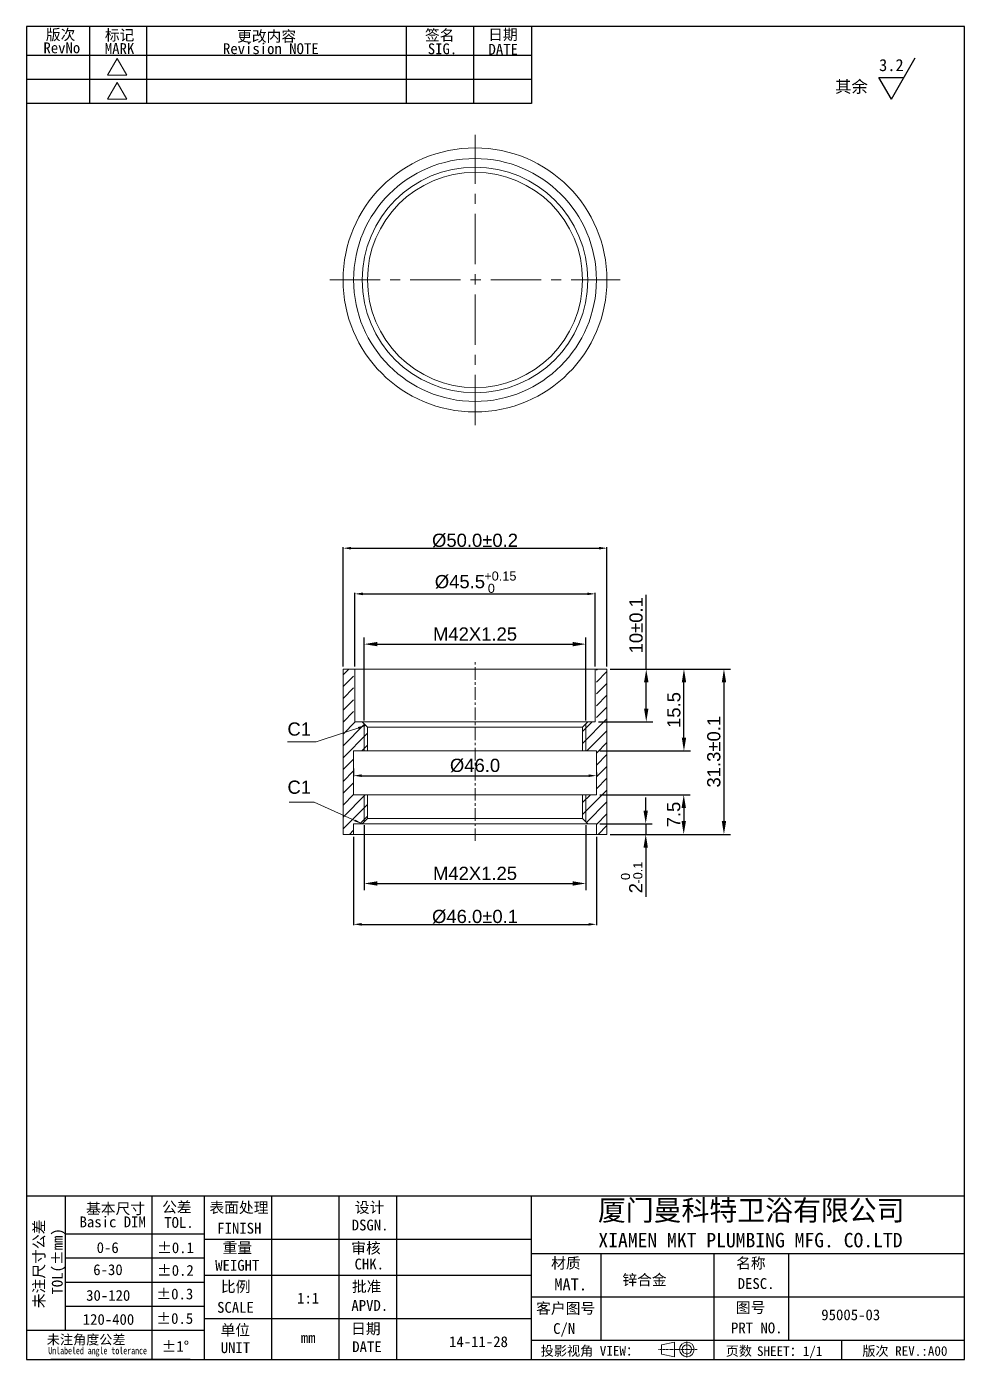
# Model space of a CAD drawing. Header units: millimetres. Extents: x 5647 to 7112, y -2229 to 2511.
# Drawn here: x 5648.3 to 5826, y 2258.2 to 2510.5 of the extents above; entities that cross this region are included whole.
import ezdxf
from ezdxf.enums import TextEntityAlignment as Align

# ---------------------------------------------------------------- set-up
doc = ezdxf.new("R2010")
doc.units = ezdxf.units.MM
doc.linetypes.add('CENTER', pattern=[0.6, 0.375, -0.075, 0.075, -0.075])
doc.layers.get('0').update_dxf_attribs({"lineweight": 5})
doc.layers.add('图框', color=7, linetype='Continuous', lineweight=30)
doc.layers.add('文本标注', color=3, linetype='Continuous', lineweight=5)
doc.layers.add('辅助线', color=4, linetype='Continuous', lineweight=5, plot=False)
doc.styles.add('A100', font='ARIAL.TTF')
doc.styles.add('宋体100', font='SimSun.ttf')
doc.dimstyles.new('M1.25', dxfattribs={"dimtxt": 2.5, "dimasz": 2.5, "dimexe": 1.25, "dimexo": 0.625, "dimtad": 1, "dimdec": 1, "dimdsep": 46, "dimtxsty": 'A100', "dimcen": 2.5, "dimdle": 5, "dimclrd": 256, "dimclre": 256, "dimclrt": 3, "dimadec": 0, "dimazin": 0, "dimtfac": 1, "dimtdec": 1, "dimtmove": 0, "dimatfit": 3, "dimfxl": 0, "dimtolj": 1, "dimarcsym": 0})
doc.dimstyles.new('φ', dxfattribs={"dimtxt": 2.5, "dimasz": 1.5, "dimexe": 0.18, "dimexo": 0.5, "dimgap": 0.615, "dimtad": 1, "dimdec": 1, "dimzin": 0, "dimdsep": 46, "dimtxsty": 'A100', "dimcen": 0.09, "dimdle": 3, "dimclrd": 3, "dimclre": 3, "dimclrt": 3, "dimadec": 1, "dimazin": 0, "dimtfac": 1, "dimtdec": 1, "dimtofl": 0, "dimtmove": 0, "dimatfit": 3, "dimfxl": 0, "dimtolj": 1, "dimarcsym": 0})
doc.dimstyles.new('φ+0.1', dxfattribs={"dimtxt": 2.5, "dimasz": 1.5, "dimexe": 0.18, "dimexo": 0.5, "dimgap": 0.15, "dimtad": 1, "dimdec": 1, "dimzin": 0, "dimdsep": 46, "dimtxsty": 'A100', "dimcen": 0.09, "dimdle": 3, "dimclrd": 3, "dimclre": 3, "dimclrt": 3, "dimadec": 1, "dimazin": 0, "dimtfac": 1, "dimtdec": 1, "dimtofl": 0, "dimtmove": 0, "dimatfit": 3, "dimfxl": 0, "dimtolj": 1, "dimarcsym": 0})
doc.dimstyles.new('φ+0.1-0', dxfattribs={"dimtxt": 2.5, "dimasz": 1.5, "dimexe": 0.18, "dimexo": 0.5, "dimgap": 0.15, "dimtad": 1, "dimdec": 1, "dimzin": 0, "dimdsep": 46, "dimtxsty": 'A100', "dimcen": 0.09, "dimdle": 3, "dimclrd": 3, "dimclre": 3, "dimclrt": 3, "dimadec": 1, "dimazin": 0, "dimtfac": 1, "dimtdec": 1, "dimtofl": 0, "dimtmove": 0, "dimatfit": 3, "dimfxl": 0, "dimtolj": 1, "dimarcsym": 0})
doc.dimstyles.new('φ+0.2', dxfattribs={"dimtxt": 2.5, "dimasz": 1.5, "dimexe": 0.18, "dimexo": 0.5, "dimgap": 0.15, "dimtad": 1, "dimdec": 1, "dimzin": 0, "dimdsep": 46, "dimtxsty": 'A100', "dimcen": 0.09, "dimdle": 3, "dimclrd": 3, "dimclre": 3, "dimclrt": 3, "dimadec": 1, "dimazin": 0, "dimtfac": 1, "dimtdec": 1, "dimtofl": 0, "dimtmove": 0, "dimatfit": 3, "dimfxl": 0, "dimtolj": 1, "dimarcsym": 0})
doc.dimstyles.new('空', dxfattribs={"dimtxt": 2.5, "dimasz": 2.5, "dimexe": 1.25, "dimexo": 0.625, "dimtad": 1, "dimdec": 1, "dimdsep": 46, "dimtxsty": 'A100', "dimcen": 2.5, "dimdle": 5, "dimclrd": 256, "dimclre": 256, "dimclrt": 3, "dimadec": 0, "dimazin": 0, "dimtfac": 1, "dimtdec": 1, "dimtmove": 0, "dimatfit": 3, "dimfxl": 0, "dimtolj": 1, "dimarcsym": 0})
doc.dimstyles.new('空+0-0.1', dxfattribs={"dimtxt": 2.5, "dimasz": 2.5, "dimexe": 1.25, "dimexo": 0.625, "dimtad": 1, "dimdec": 1, "dimdsep": 46, "dimtxsty": 'A100', "dimcen": 2.5, "dimdle": 5, "dimclrd": 256, "dimclre": 256, "dimclrt": 3, "dimadec": 0, "dimazin": 0, "dimtfac": 1, "dimtdec": 1, "dimtmove": 0, "dimatfit": 3, "dimfxl": 0, "dimtolj": 1, "dimarcsym": 0})
doc.dimstyles.new('空+0.1', dxfattribs={"dimtxt": 2.5, "dimasz": 2.5, "dimexe": 1.25, "dimexo": 0.625, "dimtad": 1, "dimdec": 1, "dimdsep": 46, "dimtxsty": 'A100', "dimcen": 2.5, "dimdle": 5, "dimclrd": 256, "dimclre": 256, "dimclrt": 3, "dimadec": 0, "dimazin": 0, "dimtfac": 1, "dimtdec": 1, "dimtmove": 0, "dimatfit": 3, "dimfxl": 0, "dimtolj": 1, "dimarcsym": 0})

# ---------------------------------------------------------------- blocks, each defined once
blk = doc.blocks.new('*X2')
at = {"layer": '文本标注'}
for points in [[(5714.76, 2348.69), (5714.76, 2347.86), (5712.26, 2348.28)], [(5751.76, 2348.69), (5751.76, 2347.86), (5754.26, 2348.28)]]:
    blk.add_hatch(color=256, dxfattribs=at).paths.add_polyline_path(points, flags=0)
at = {"layer": '文本标注', "lineweight": -2}
for p, q in [((5712.26, 2359.33), (5712.26, 2347.03)), ((5754.26, 2359.33), (5754.26, 2347.03)), ((5714.76, 2348.28), (5751.76, 2348.28))]:
    blk.add_line(p, q, dxfattribs=at)
at = {"layer": '文本标注', "color": 3, "insert": (5733.26, 2350.18), "char_height": 2.5, "width": 31.0404, "attachment_point": 5, "style": 'A100'}
blk.add_mtext('M42X1.25', dxfattribs=at)
blk = doc.blocks.new('*X3')
at = {"layer": '文本标注'}
for points in [[(5714.76, 2394.02), (5714.76, 2393.19), (5712.26, 2393.6)], [(5751.76, 2394.02), (5751.76, 2393.19), (5754.26, 2393.6)]]:
    blk.add_hatch(color=256, dxfattribs=at).paths.add_polyline_path(points, flags=0)
at = {"layer": '文本标注', "lineweight": -2}
for p, q in [((5712.26, 2379.13), (5712.26, 2394.85)), ((5714.76, 2393.6), (5751.76, 2393.6)), ((5754.26, 2379.13), (5754.26, 2394.85))]:
    blk.add_line(p, q, dxfattribs=at)
at = {"layer": '文本标注', "color": 3, "insert": (5733.26, 2395.5), "char_height": 2.5, "width": 31.0404, "attachment_point": 5, "style": 'A100'}
blk.add_mtext('M42X1.25', dxfattribs=at)
blk = doc.blocks.new('*X5')
at = {"layer": '文本标注', "color": 3, "char_height": 2.5, "attachment_point": 1, "style": 'A100'}
for s, insert, width in [('%%C45.5', (5725.64, 2406.69), 60.9534), ('{\\H0.69x;+0.15}', (5735.01, 2407.36), 23.4611), ('{\\H0.69x; 0}', (5735.01, 2405.03), 23.4611)]:
    blk.add_mtext(s, dxfattribs=dict(at, insert=insert, width=width))
blk = doc.blocks.new('*X4')
at = {"layer": '文本标注'}
for points in [[(5712.01, 2403.37), (5712.01, 2402.87), (5710.51, 2403.12)], [(5754.51, 2403.37), (5754.51, 2402.87), (5756.01, 2403.12)]]:
    blk.add_hatch(color=3, dxfattribs=at).paths.add_polyline_path(points, flags=0)
at = {"layer": '文本标注', "color": 3, "lineweight": -2}
for p, q in [((5710.51, 2389.38), (5710.51, 2403.3)), ((5712.01, 2403.12), (5754.51, 2403.12)), ((5756.01, 2389.38), (5756.01, 2403.3))]:
    blk.add_line(p, q, dxfattribs=at)
at = {"layer": '文本标注', "color": 3}
blk.add_blockref('*X5', (0, 0), dxfattribs=at)
blk = doc.blocks.new('*X6')
at = {"layer": '文本标注'}
for points in [[(5765.28, 2386.38), (5766.12, 2386.38), (5765.7, 2388.88)], [(5765.28, 2381.38), (5766.12, 2381.38), (5765.7, 2378.88)]]:
    blk.add_hatch(color=256, dxfattribs=at).paths.add_polyline_path(points, flags=0)
at = {"layer": '文本标注', "lineweight": -2}
for p, q in [((5765.7, 2388.88), (5765.7, 2402.96)), ((5758.88, 2388.88), (5766.95, 2388.88)), ((5765.7, 2381.38), (5765.7, 2386.38)), ((5756.63, 2378.88), (5766.95, 2378.88))]:
    blk.add_line(p, q, dxfattribs=at)
at = {"layer": '文本标注', "color": 3, "insert": (5763.78, 2397.17), "char_height": 2.5, "width": 19.2645, "attachment_point": 5, "rotation": 90, "style": 'A100'}
blk.add_mtext('10%%P0.1', dxfattribs=at)
blk = doc.blocks.new('*X7')
at = {"layer": '文本标注'}
for points in [[(5772.39, 2362.58), (5773.22, 2362.58), (5772.8, 2365.08)], [(5772.39, 2360.08), (5773.22, 2360.08), (5772.8, 2357.58)]]:
    blk.add_hatch(color=256, dxfattribs=at).paths.add_polyline_path(points, flags=0)
at = {"layer": '文本标注', "lineweight": -2}
for p, q in [((5756.88, 2365.08), (5774.05, 2365.08)), ((5772.8, 2362.58), (5772.8, 2360.08)), ((5758.88, 2357.58), (5774.05, 2357.58))]:
    blk.add_line(p, q, dxfattribs=at)
at = {"layer": '文本标注', "color": 3, "insert": (5770.91, 2361.33), "char_height": 2.5, "width": 9.0968, "attachment_point": 5, "rotation": 90, "style": 'A100'}
blk.add_mtext('7.5', dxfattribs=at)
blk = doc.blocks.new('*X8')
at = {"layer": '文本标注'}
for points in [[(5772.43, 2386.38), (5773.26, 2386.38), (5772.84, 2388.88)], [(5772.43, 2375.88), (5773.26, 2375.88), (5772.84, 2373.38)]]:
    blk.add_hatch(color=256, dxfattribs=at).paths.add_polyline_path(points, flags=0)
at = {"layer": '文本标注', "lineweight": -2}
for p, q in [((5769.2, 2388.88), (5774.09, 2388.88)), ((5772.84, 2375.88), (5772.84, 2386.38)), ((5756.88, 2373.38), (5774.09, 2373.38))]:
    blk.add_line(p, q, dxfattribs=at)
at = {"layer": '文本标注', "color": 3, "insert": (5770.94, 2381.13), "char_height": 2.5, "width": 12.5534, "attachment_point": 5, "rotation": 90, "style": 'A100'}
blk.add_mtext('15.5', dxfattribs=at)
blk = doc.blocks.new('*X9')
at = {"layer": '文本标注'}
for points in [[(5780.01, 2386.38), (5780.84, 2386.38), (5780.42, 2388.88)], [(5780.01, 2360.08), (5780.84, 2360.08), (5780.42, 2357.58)]]:
    blk.add_hatch(color=256, dxfattribs=at).paths.add_polyline_path(points, flags=0)
at = {"layer": '文本标注', "lineweight": -2}
for p, q in [((5758.88, 2388.88), (5781.67, 2388.88)), ((5780.42, 2386.38), (5780.42, 2360.08)), ((5758.88, 2357.58), (5781.67, 2357.58))]:
    blk.add_line(p, q, dxfattribs=at)
at = {"layer": '文本标注', "color": 3, "insert": (5778.51, 2373.23), "char_height": 2.5, "width": 25.5526, "attachment_point": 5, "rotation": 90, "style": 'A100'}
blk.add_mtext('31.3%%P0.1', dxfattribs=at)
blk = doc.blocks.new('*X10')
at = {"layer": '文本标注'}
for points in [[(5709.76, 2412.02), (5709.76, 2411.52), (5708.26, 2411.77)], [(5756.76, 2412.02), (5756.76, 2411.52), (5758.26, 2411.77)]]:
    blk.add_hatch(color=3, dxfattribs=at).paths.add_polyline_path(points, flags=0)
at = {"layer": '文本标注', "color": 3, "lineweight": -2}
for p, q in [((5708.26, 2389.38), (5708.26, 2411.95)), ((5709.76, 2411.77), (5756.76, 2411.77)), ((5758.26, 2389.38), (5758.26, 2411.95))]:
    blk.add_line(p, q, dxfattribs=at)
at = {"layer": '文本标注', "color": 3, "insert": (5733.26, 2413.22), "char_height": 2.5, "width": 31.9169, "attachment_point": 5, "style": 'A100'}
blk.add_mtext('%%C50.0%%P0.2', dxfattribs=at)
blk = doc.blocks.new('*X11')
at = {"layer": '文本标注'}
for points in [[(5711.76, 2340.79), (5711.76, 2340.29), (5710.26, 2340.54)], [(5754.76, 2340.79), (5754.76, 2340.29), (5756.26, 2340.54)]]:
    blk.add_hatch(color=3, dxfattribs=at).paths.add_polyline_path(points, flags=0)
at = {"layer": '文本标注', "color": 3, "lineweight": -2}
for p, q in [((5710.26, 2357.08), (5710.26, 2340.36)), ((5756.26, 2357.08), (5756.26, 2340.36)), ((5711.76, 2340.54), (5754.76, 2340.54))]:
    blk.add_line(p, q, dxfattribs=at)
at = {"layer": '文本标注', "color": 3, "insert": (5733.26, 2341.99), "char_height": 2.5, "width": 31.0023, "attachment_point": 5, "style": 'A100'}
blk.add_mtext('%%C46.0%%P0.1', dxfattribs=at)
blk = doc.blocks.new('*X12')
at = {"layer": '文本标注'}
for points in [[(5711.76, 2368.94), (5711.76, 2368.44), (5710.26, 2368.69)], [(5754.76, 2368.94), (5754.76, 2368.44), (5756.26, 2368.69)]]:
    blk.add_hatch(color=3, dxfattribs=at).paths.add_polyline_path(points, flags=0)
at = {"layer": '文本标注', "color": 3, "lineweight": -2}
for p, q in [((5710.26, 2370.05), (5710.26, 2368.51)), ((5711.76, 2368.69), (5754.76, 2368.69)), ((5756.26, 2369.27), (5756.26, 2368.51))]:
    blk.add_line(p, q, dxfattribs=at)
at = {"layer": '文本标注', "color": 3, "insert": (5733.26, 2370.6), "char_height": 2.5, "width": 18.4108, "attachment_point": 5, "style": 'A100'}
blk.add_mtext('%%C46.0', dxfattribs=at)
blk = doc.blocks.new('*X13')
at = {"layer": '文本标注', "linetype": 'Continuous'}
blk.add_hatch(color=3, dxfattribs=at).paths.add_polyline_path([(13.84, -4.12), (12.39, -3.67), (12.55, -3.33)], flags=0)
at = {"layer": '文本标注', "color": 3, "linetype": 'Continuous'}
for p, q in [((4.72, 0), (0, 0)), ((13.84, -4.12), (4.72, 0))]:
    blk.add_line(p, q, dxfattribs=at)
at = {"layer": '文本标注', "color": 3}
blk.add_line((0, 0), (0, 0), dxfattribs=at)
blk = doc.blocks.new('*X14')
at = {"layer": '文本标注', "linetype": 'Continuous'}
blk.add_hatch(color=3, dxfattribs=at).paths.add_polyline_path([(14.84, 3.12), (13.47, 2.47), (13.36, 2.83)], flags=0)
at = {"layer": '文本标注', "color": 3, "linetype": 'Continuous'}
for p, q in [((14.84, 3.12), (5.43, 0)), ((5.43, 0), (0, 0))]:
    blk.add_line(p, q, dxfattribs=at)
at = {"layer": '文本标注', "color": 3}
blk.add_line((0, 0), (0, 0), dxfattribs=at)
blk = doc.blocks.new('*X16')
at = {"layer": '文本标注', "color": 3, "char_height": 2.5, "attachment_point": 1, "rotation": 90, "style": 'A100'}
for s, insert, width in [('{\\H0.69x;-0.1}', (5763.24, 2348.26), 14.531), ('{\\H0.69x; 0}', (5760.9, 2348.26), 14.531), ('2', (5762.46, 2346.42), 21.8938)]:
    blk.add_mtext(s, dxfattribs=dict(at, insert=insert, width=width))
blk = doc.blocks.new('*X15')
at = {"layer": '文本标注'}
for points in [[(5765.18, 2362.08), (5766.01, 2362.08), (5765.6, 2359.58)], [(5765.18, 2355.08), (5766.01, 2355.08), (5765.6, 2357.58)]]:
    blk.add_hatch(color=256, dxfattribs=at).paths.add_polyline_path(points, flags=0)
at = {"layer": '文本标注', "lineweight": -2}
for p, q in [((5765.6, 2362.08), (5765.6, 2364.58)), ((5756.88, 2359.58), (5766.85, 2359.58)), ((5758.88, 2357.58), (5766.85, 2357.58)), ((5765.6, 2359.58), (5765.6, 2357.58)), ((5765.6, 2355.08), (5765.6, 2345.74))]:
    blk.add_line(p, q, dxfattribs=at)
at = {"layer": '文本标注', "color": 3}
blk.add_blockref('*X16', (0, 0), dxfattribs=at)

msp = doc.modelspace()

# ---------------------------------------------------------------- hatches: boundary and pattern name
at = {"linetype": 'Continuous'}
h = msp.add_hatch(dxfattribs=at)
h.set_pattern_fill('ANSI31', color=2, style=0, pattern_type=0)
h.set_pattern_definition([(45, (0, 0), (-1.122532, 1.122532), [])])
edge = h.paths.add_edge_path(flags=0)
edge.add_line((5708.25546, 2357.57506), (5708.25546, 2388.87506))
edge.add_line((5710.25546, 2388.87506), (5708.25546, 2388.87506))
edge.add_line((5710.25546, 2378.87506), (5710.25546, 2388.87506))
edge.add_line((5711.88046, 2378.87506), (5710.25546, 2378.87506))
edge.add_line((5712.88046, 2377.87506), (5711.88046, 2378.87506))
edge.add_line((5712.88046, 2373.37506), (5712.88046, 2377.87506))
edge.add_line((5712.88046, 2373.37506), (5710.25546, 2373.37506))
edge.add_line((5710.25546, 2365.07506), (5710.25546, 2373.37506))
edge.add_line((5712.88046, 2365.07506), (5710.25546, 2365.07506))
edge.add_line((5712.88046, 2360.57506), (5712.88046, 2365.07506))
edge.add_line((5712.88046, 2360.57506), (5711.88046, 2359.57506))
edge.add_line((5711.88046, 2359.57506), (5710.25546, 2359.57506))
edge.add_line((5710.25546, 2357.57506), (5710.25546, 2359.57506))
edge.add_line((5710.25546, 2357.57506), (5708.25546, 2357.57506))
edge = h.paths.add_edge_path(flags=0)
edge.add_line((5758.25546, 2357.57506), (5758.25546, 2388.87506))
edge.add_line((5758.25546, 2357.57506), (5756.25546, 2357.57506))
edge.add_line((5756.25546, 2357.57506), (5756.25546, 2359.57506))
edge.add_line((5756.25546, 2359.57506), (5754.63046, 2359.57506))
edge.add_line((5753.63046, 2360.57506), (5754.63046, 2359.57506))
edge.add_line((5753.63046, 2360.57506), (5753.63046, 2365.07506))
edge.add_line((5756.25546, 2365.07506), (5753.63046, 2365.07506))
edge.add_line((5756.25546, 2365.07506), (5756.25546, 2373.37506))
edge.add_line((5756.25546, 2373.37506), (5753.63046, 2373.37506))
edge.add_line((5753.63046, 2373.37506), (5753.63046, 2377.87506))
edge.add_line((5753.63046, 2377.87506), (5754.63046, 2378.87506))
edge.add_line((5756.25546, 2378.87506), (5754.63046, 2378.87506))
edge.add_line((5756.25546, 2378.87506), (5756.25546, 2388.87506))
edge.add_line((5758.25546, 2388.87506), (5756.25546, 2388.87506))

# ---------------------------------------------------------------- linework, layer by layer
at = {"color": 1, "linetype": 'CENTER', "ltscale": 25.4}
for p, q in [((5733.25546, 2435.06209), (5733.25546, 2490.06209)), ((5705.75546, 2462.56209), (5760.75546, 2462.56209))]:
    msp.add_line(p, q, dxfattribs=at)
at = {"color": 1, "linetype": 'CENTER', "ltscale": 6.36016}
msp.add_line((5733.25546, 2356.32714), (5733.25546, 2390.42528), dxfattribs=at)
at = {"color": 7, "linetype": 'Continuous'}
for p, q in [((5708.25546, 2388.87506), (5758.25546, 2388.87506)), ((5708.25546, 2357.57506), (5708.25546, 2388.87506)), ((5710.25546, 2388.87506), (5708.25546, 2388.87506)), ((5708.25546, 2357.57506), (5708.25546, 2388.87506)), ((5710.50546, 2378.87506), (5710.50546, 2388.87506)), ((5756.00546, 2378.87506), (5756.00546, 2388.87506)), ((5758.25546, 2388.87506), (5756.25546, 2388.87506)), ((5758.25546, 2357.57506), (5758.25546, 2388.87506)), ((5758.25546, 2357.57506), (5758.25546, 2388.87506)), ((5711.88046, 2378.87506), (5710.50546, 2378.87506)), ((5710.50546, 2378.87506), (5756.00546, 2378.87506)), ((5712.88046, 2377.87506), (5711.88046, 2378.87506)), ((5712.88046, 2377.87506), (5711.88046, 2378.87506)), ((5712.25546, 2373.37506), (5712.25546, 2378.50006)), ((5712.88046, 2377.87506), (5753.63046, 2377.87506)), ((5712.88046, 2373.37506), (5712.88046, 2377.87506)), ((5712.88046, 2373.37506), (5712.88046, 2377.87506)), ((5753.63046, 2377.87506), (5754.63046, 2378.87506)), ((5753.63046, 2377.87506), (5754.63046, 2378.87506)), ((5753.63046, 2373.37506), (5753.63046, 2377.87506)), ((5753.63046, 2373.37506), (5753.63046, 2377.87506)), ((5754.25546, 2373.37506), (5754.25546, 2378.50006)), ((5756.00546, 2378.87506), (5754.63046, 2378.87506)), ((5710.25546, 2373.37506), (5756.25546, 2373.37506)), ((5710.25546, 2365.07506), (5710.25546, 2373.37506)), ((5710.25546, 2365.07506), (5710.25546, 2373.37506)), ((5712.88046, 2373.37506), (5710.25546, 2373.37506)), ((5756.25546, 2373.37506), (5753.63046, 2373.37506)), ((5756.25546, 2365.07506), (5756.25546, 2373.37506)), ((5756.25546, 2365.07506), (5756.25546, 2373.37506)), ((5710.25546, 2365.07506), (5756.25546, 2365.07506)), ((5712.88046, 2365.07506), (5710.25546, 2365.07506)), ((5712.25546, 2359.95006), (5712.25546, 2365.07506)), ((5712.88046, 2360.57506), (5712.88046, 2365.07506)), ((5712.88046, 2360.57506), (5712.88046, 2365.07506)), ((5753.63046, 2360.57506), (5753.63046, 2365.07506)), ((5756.25546, 2365.07506), (5753.63046, 2365.07506)), ((5753.63046, 2360.57506), (5753.63046, 2365.07506)), ((5754.25546, 2359.95006), (5754.25546, 2365.07506)), ((5712.88046, 2360.57506), (5711.88046, 2359.57506)), ((5712.88046, 2360.57506), (5711.88046, 2359.57506)), ((5753.63046, 2360.57506), (5712.88046, 2360.57506)), ((5753.63046, 2360.57506), (5754.63046, 2359.57506)), ((5753.63046, 2360.57506), (5754.63046, 2359.57506)), ((5708.25546, 2357.57506), (5758.25546, 2357.57506)), ((5710.25546, 2357.57506), (5708.25546, 2357.57506)), ((5756.25546, 2359.57506), (5710.25546, 2359.57506)), ((5710.25546, 2357.57506), (5710.25546, 2359.57506)), ((5711.88046, 2359.57506), (5710.50546, 2359.57506)), ((5756.00546, 2359.57506), (5754.63046, 2359.57506)), ((5756.25546, 2357.57506), (5756.25546, 2359.57506)), ((5758.25546, 2357.57506), (5756.25546, 2357.57506))]:
    msp.add_line(p, q, dxfattribs=at)
msp.add_line((5648.30799, 2258.16265), (5825.9685, 2258.16265))
for radius in [25, 23, 21.375, 20.375]:
    msp.add_circle((5733.25546, 2462.56209), radius, dxfattribs=at)
at = {"layer": '图框'}
for p, q in [((5648.30799, 2510.53169), (5648.30799, 2258.16265)), ((5825.9685, 2510.53169), (5648.30799, 2510.53169)), ((5648.30799, 2510.53169), (5648.30799, 2262.71805)), ((5743.97134, 2510.53169), (5648.30799, 2510.53169)), ((5660.25741, 2495.95442), (5660.25741, 2510.53169)), ((5671.08498, 2495.95442), (5671.08498, 2510.53169)), ((5720.28327, 2495.95442), (5720.28327, 2510.53169)), ((5733.03839, 2495.95442), (5733.03839, 2510.53169)), ((5743.97134, 2510.53169), (5743.97134, 2495.95442)), ((5825.9685, 2258.16265), (5825.9685, 2510.53169)), ((5743.97134, 2505.06521), (5648.30799, 2505.06521)), ((5812.13385, 2496.78368), (5816.65623, 2504.61668)), ((5743.97134, 2500.50982), (5648.30799, 2500.50982)), ((5809.7668, 2500.88354), (5814.5009, 2500.88354)), ((5812.13385, 2496.78368), (5809.7668, 2500.88354)), ((5743.97134, 2495.95442), (5648.30799, 2495.95442)), ((5648.30799, 2289.13935), (5825.9685, 2289.13935)), ((5655.59662, 2289.13935), (5655.59662, 2263.62913)), ((5671.99606, 2289.13935), (5671.99606, 2258.16265)), ((5682.01793, 2258.16265), (5682.01793, 2289.13935)), ((5694.77304, 2258.16265), (5694.77304, 2289.13935)), ((5707.52816, 2258.16265), (5707.52816, 2289.13935)), ((5718.46111, 2258.16265), (5718.46111, 2289.13935)), ((5743.97134, 2258.16265), (5743.97134, 2289.13935)), ((5825.9685, 2258.16265), (5825.9685, 2290.96151)), ((5682.01793, 2281.85072), (5655.59662, 2281.85072)), ((5682.01793, 2280.93964), (5743.97134, 2280.93964)), ((5682.01793, 2277.29532), (5655.59662, 2277.29532)), ((5743.97134, 2278.2064), (5825.9685, 2278.2064)), ((5757.182, 2261.80697), (5757.182, 2278.2064)), ((5778.59237, 2261.80697), (5778.59237, 2278.2064)), ((5792.7141, 2261.80697), (5792.7141, 2278.2064)), ((5682.01793, 2274.10654), (5743.97134, 2274.10654)), ((5682.01793, 2272.73992), (5655.59662, 2272.73992)), ((5743.97134, 2270.00668), (5825.9685, 2270.00668)), ((5682.01793, 2268.18452), (5655.59662, 2268.18452)), ((5682.01793, 2265.90682), (5743.97134, 2265.90682)), ((5655.59662, 2263.62913), (5648.30799, 2263.62913)), ((5682.01793, 2263.62913), (5655.59662, 2263.62913)), ((5743.97134, 2261.80697), (5825.9685, 2261.80697)), ((5778.59237, 2258.16265), (5778.59237, 2263.62913)), ((5802.73598, 2258.16265), (5802.73598, 2261.80697)), ((5648.30799, 2258.16265), (5825.9685, 2258.16265)), ((5679.28469, 2258.16265), (5652.86338, 2258.16265)), ((5652.86338, 2258.16265), (5825.9685, 2258.16265))]:
    msp.add_line(p, q, dxfattribs=at)
at = {"layer": '图框', "linetype": 'Continuous', "lineweight": 0}
for p, q in [((5768.56095, 2260.91822), (5771.03289, 2261.42612)), ((5771.03289, 2261.42612), (5771.03289, 2258.66241)), ((5768.56095, 2260.91822), (5768.56095, 2259.11729)), ((5771.03289, 2258.66241), (5768.56095, 2259.11729))]:
    msp.add_line(p, q, dxfattribs=at)
at = {"layer": '图框', "linetype": 'CENTER', "lineweight": 0}
for p, q in [((5773.40027, 2258.48171), (5773.40027, 2261.60681)), ((5775.32432, 2260.04428), (5768.01859, 2260.04428))]:
    msp.add_line(p, q, dxfattribs=at)
at = {"layer": '图框', "linetype": 'Continuous', "lineweight": 0}
for radius in [1.38185, 0.87396]:
    msp.add_circle((5773.40027, 2260.04426), radius, dxfattribs=at)
at = {"layer": '文本标注'}
for p, q in [((5663.63269, 2501.36012), (5665.45484, 2504.51619)), ((5667.277, 2501.36012), (5665.45484, 2504.51619)), ((5663.63269, 2501.36012), (5667.277, 2501.36012)), ((5663.63269, 2496.80472), (5665.45484, 2499.96079)), ((5667.277, 2496.80472), (5665.45484, 2499.96079)), ((5663.63269, 2496.80472), (5667.277, 2496.80472))]:
    msp.add_line(p, q, dxfattribs=at)

# ---------------------------------------------------------------- block references
for name, p in [('*X14', (5697.71321, 2375.07798)), ('*X13', (5698.04535, 2363.69572))]:
    msp.add_blockref(name, p, dxfattribs=at)

# ---------------------------------------------------------------- texts
at = {"layer": '文本标注', "style": '宋体100'}
for s, p in [('版次', (5651.94444, 2509.02422)), ('标记', (5663.12426, 2508.9315)), ('RevNo', (5651.48848, 2506.52669)), ('MARK', (5663.11786, 2506.38176)), ('SIG.', (5724.31078, 2506.3366)), ('DATE', (5735.81246, 2506.25182))]:
    msp.add_text(s, height=2.049929, dxfattribs=at).set_placement(p, align=Align.MIDDLE_LEFT)
at = {"layer": '文本标注'}
for s, height, style, p in [('更改内容', 2.049929, '宋体100', (5688.17425, 2507.69215)), ('签名', 2.049929, '宋体100', (5723.77494, 2507.89482)), ('日期', 2.049929, '宋体100', (5735.74785, 2508.00886)), ('3.2', 2.277699, '宋体100', (5809.81297, 2502.11379)), ('其余', 2.277699, '宋体100', (5801.46625, 2498.03956)), ('C1', 2.5, 'A100', (5697.72446, 2376.2702)), ('C1', 2.5, 'A100', (5697.72732, 2365.26065)), ('表面处理', 2.049929, '宋体100', (5682.94611, 2285.8904)), ('厦门曼科特卫浴有限公司', 3.8720882, '宋体100', (5756.53529, 2284.4504)), ('FINISH', 2.049929, '宋体100', (5684.41378, 2281.96754)), ('DSGN.', 2.049929, '宋体100', (5709.89628, 2282.5721)), ('0-6', 2.049929, '宋体100', (5661.57164, 2278.29638)), ('%%P0.1', 2.049929, '宋体100', (5673.03144, 2278.27143)), ('重量', 2.049929, '宋体100', (5685.43849, 2278.27919)), ('审核', 2.049929, '宋体100', (5709.80689, 2278.21347)), ('WEIGHT', 2.049929, '宋体100', (5684.03023, 2274.95468)), ('CHK.', 2.049929, '宋体100', (5710.43859, 2275.18609)), ('材质', 2.049929, '宋体100', (5747.66569, 2275.35898)), ('名称', 2.049929, '宋体100', (5782.72465, 2275.34103)), ('6-30', 2.049929, '宋体100', (5660.92801, 2274.11476)), ('%%P0.2', 2.049929, '宋体100', (5673.00511, 2273.98818)), ('锌合金', 2.049929, '宋体100', (5761.1716, 2272.19655)), ('%%P0.3', 2.049929, '宋体100', (5672.89912, 2269.51839)), ('比例', 2.049929, '宋体100', (5685.11328, 2270.90513)), ('批准', 2.049929, '宋体100', (5709.93305, 2270.93218)), ('MAT.', 2.277699, '宋体100', (5748.27936, 2271.2115)), ('DESC.', 2.049929, '宋体100', (5783.0218, 2271.49319)), ('30-120', 2.049929, '宋体100', (5659.57987, 2269.24786)), ('SCALE', 2.049929, '宋体100', (5684.39032, 2266.98195)), ('1:1', 2.049929, '宋体100', (5699.55207, 2268.73532)), ('APVD.', 2.049929, '宋体100', (5709.8343, 2267.34338)), ('客户图号', 2.049929, '宋体100', (5744.83819, 2266.81039)), ('图号', 2.049929, '宋体100', (5782.66857, 2266.94902)), ('120-400', 2.049929, '宋体100', (5658.93391, 2264.70107)), ('%%P0.5', 2.049929, '宋体100', (5672.88549, 2264.88158)), ('95005-03', 2.049929, '宋体100', (5798.86146, 2265.57525)), ('单位', 2.049929, '宋体100', (5685.04509, 2262.68842)), ('日期', 2.049929, '宋体100', (5709.77672, 2262.94455)), ('C/N', 2.049929, '宋体100', (5748.05592, 2262.97378)), ('未注角度公差', 1.822159, '宋体100', (5652.12824, 2260.98702)), ('%%P1%%D', 2.049929, '宋体100', (5673.87761, 2259.58765)), ('UNIT', 2.049929, '宋体100', (5685.07736, 2259.34893)), ('mm', 2.049929, '宋体100', (5700.2509, 2261.23171)), ('DATE', 2.049929, '宋体100', (5709.99488, 2259.52455)), ('页数', 1.822159, '宋体100', (5780.76561, 2258.83188)), ('SHEET：1/1', 1.822159, '宋体100', (5786.67363, 2258.80411))]:
    msp.add_text(s, height=height, dxfattribs=dict(at, style=style)).set_placement(p)
at = {"layer": '文本标注', "style": '宋体100'}
for s, p in [('基本尺寸', (5665.16261, 2285.68757)), ('公差', (5676.76385, 2285.95646)), ('TOL.', (5677.16265, 2283.06375))]:
    msp.add_text(s, height=2.049929, dxfattribs=at).set_placement(p, align=Align.CENTER)
for s, p in [('未注尺寸公差', (5651.67653, 2267.85386)), ('TOL(%%Pmm)', (5655.14266, 2270.43361))]:
    msp.add_text(s, height=2.049929, rotation=90, dxfattribs=at).set_placement(p)
for s, insert, char_height, width, attachment_point in [('Revision NOTE', (5685.50072, 2506.34506), 2.0499291, 28.1352763, 4), ('设计 ', (5710.48672, 2285.6792), 2.049929, 8.5072056, 7), ('Basic DIM', (5664.61531, 2283.13002), 2.049929, 19.5768225, 8), ('XIAMEN MKT PLUMBING MFG. CO.LTD', (5756.62164, 2279.3281), 2.7332387, 90.0146627, 7), ('PRT NO.', (5781.75961, 2263.05579), 2.049929, 13.8199384, 7), ('{\\W0.67;Unlabeled angle tolerance}', (5652.40876, 2258.68526), 1.3666194, 24.2719572, 7), ('投影视角 VIEW： ', (5745.71366, 2258.63784), 1.8221592, 28.957146, 7), (' 版次 REV.:A00', (5805.40208, 2258.62277), 1.8221592, 27.0135096, 7)]:
    msp.add_mtext(s, dxfattribs=dict(at, insert=insert, char_height=char_height, width=width, attachment_point=attachment_point))
at = {"layer": '辅助线', "style": '宋体100'}
msp.add_text('14-11-28', height=2.049929, dxfattribs=at).set_placement((5728.34063, 2260.47768))

# ---------------------------------------------------------------- dimensions: what is measured, and where the dimension line sits
at = {"layer": '文本标注'}
for base, p1, p2, dimstyle, override, picture, middle in [((5758.25546, 2411.77404), (5708.25546, 2388.87506), (5758.25546, 2388.87506), 'φ+0.2', {"dimpost": '%%C<>%%P0.2', "dimsah": 1, "dimtzin": 0}, '*X10', (5733.25546, 2413.21667)), ((5756.00546, 2403.12149), (5710.50546, 2388.87506), (5756.00546, 2388.87506), 'φ+0.1-0', {"dimpost": '%%C<>{\\H0.69x;\\S+0.15^ 0;} ', "dimsah": 1, "dimtzin": 0}, '*X4', (5733.25546, 2405.34179)), ((5754.25546, 2393.60222), (5712.25546, 2378.50006), (5754.25546, 2378.50006), 'M1.25', {"dimpost": 'M<>X1.25', "dimsah": 1, "dimtzin": 8}, '*X3', (5733.25546, 2395.50365)), ((5756.25546, 2368.69497), (5710.25546, 2370.54824), (5756.25546, 2369.7654), 'φ', {"dimpost": '%%C<>', "dimsah": 1, "dimtzin": 0}, '*X12', (5733.25546, 2370.60261)), ((5754.25546, 2348.27623), (5712.25546, 2359.95006), (5754.25546, 2359.95006), 'M1.25', {"dimpost": 'M<>X1.25', "dimsah": 1, "dimtzin": 8}, '*X2', (5733.25546, 2350.17766)), ((5756.25546, 2340.54333), (5710.25546, 2357.57506), (5756.25546, 2357.57506), 'φ+0.1', {"dimpost": '%%C<>%%P0.1', "dimsah": 1, "dimtzin": 0}, '*X11', (5733.25546, 2341.98596))]:
    dim = msp.add_linear_dim(base=base, p1=p1, p2=p2, dimstyle=dimstyle, override=override, dxfattribs=at)
    dim.commit()
    dim.dimension.update_dxf_attribs({"geometry": picture, "text_midpoint": middle})
dim = msp.add_linear_dim(base=(5765.70031, 2378.87506), p1=(5758.25546, 2388.87506), p2=(5756.00546, 2378.87506), angle=90, dimstyle='空+0.1', override={"dimpost": '%%P0.1', "dimsah": 1, "dimtzin": 8}, dxfattribs=at)
dim.commit()
dim.dimension.update_dxf_attribs({"geometry": '*X6', "text_midpoint": (5765.70031, 2397.16888), "dimtype": 160})
for base, p1, p2, dimstyle, override, picture, middle in [((5772.84466, 2388.87506), (5756.25546, 2373.37506), (5768.57475, 2388.87506), '空', {"dimsah": 1, "dimtzin": 8}, '*X8', (5770.94323, 2381.12506)), ((5780.42469, 2357.57506), (5758.25546, 2388.87506), (5758.25546, 2357.57506), '空+0.1', {"dimpost": '%%P0.1', "dimsah": 1, "dimtzin": 8}, '*X9', (5778.5062, 2373.22506)), ((5765.59529, 2357.57506), (5756.25546, 2359.57506), (5758.25546, 2357.57506), '空+0-0.1', {"dimpost": '{\\H0.69x;\\S 0^-0.1;} ', "dimsah": 1, "dimtzin": 8}, '*X15', (5762.92046, 2349.1556)), ((5772.80355, 2357.57506), (5756.25546, 2365.07506), (5758.25546, 2357.57506), '空', {"dimsah": 1, "dimtzin": 8}, '*X7', (5770.90723, 2361.32506))]:
    dim = msp.add_linear_dim(base=base, p1=p1, p2=p2, angle=90, dimstyle=dimstyle, override=override, dxfattribs=at)
    dim.commit()
    dim.dimension.update_dxf_attribs({"geometry": picture, "text_midpoint": middle})

doc.saveas('drawing.dxf')
